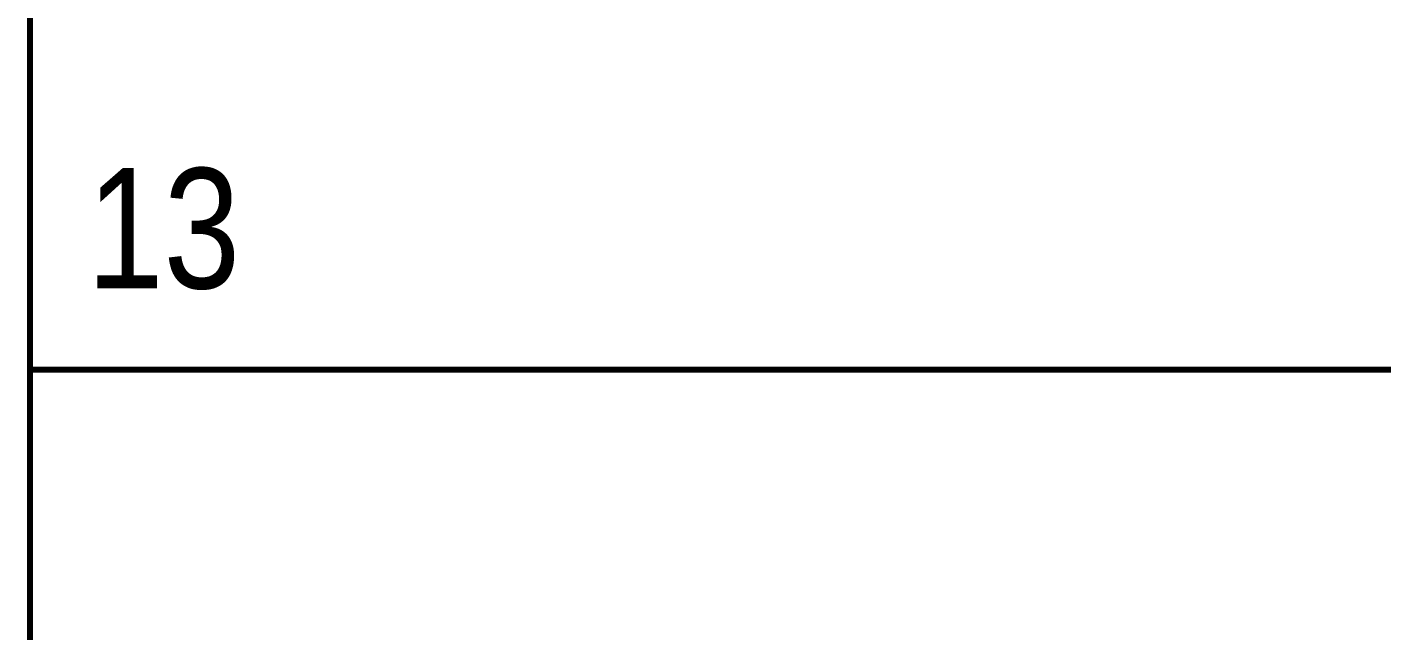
# Model space of a CAD drawing. Header units: metres. Extents: x -13621 to 152406, y -16073 to 22221.
# Drawn here: x 2299 to 2749.6, y 1153 to 1353.9 of the extents above; entities that cross this region are included whole.
import ezdxf
from ezdxf.enums import TextEntityAlignment as Align

# ---------------------------------------------------------------- set-up
doc = ezdxf.new("R2010")
doc.units = ezdxf.units.M
doc.header["$LTSCALE"] = 100
doc.header["$MEASUREMENT"] = 0
doc.linetypes.add('HIDDEN', pattern=[0.375, 0.25, -0.125])
doc.layers.get('0').update_dxf_attribs({"color": 9, "lineweight": 9})
doc.layers.add('06D', color=9, linetype='Continuous', lineweight=9)
doc.layers.add('21', color=9, linetype='Continuous', lineweight=9)
doc.styles.add('MuuM_TEXT-STANDART', font='ARIALN.TTF')

# ---------------------------------------------------------------- blocks, each defined once
blk = doc.blocks.new('p-işyeri')
at = {"color": 0, "const_width": 2}
blk.add_lwpolyline([(200, 0), (200, 700), (-200, 700), (-200, 0)], close=True, dxfattribs=at)
blk = doc.blocks.new('2.bod.Mimari')
at = {"layer": '06D', "color": 89, "linetype": 'HIDDEN', "true_color": 0x2e4d23, "rotation": 90}
for p in [(3000, -7190), (3000, -7590)]:
    blk.add_blockref('p-işyeri', p, dxfattribs=at)
at = {"layer": '21', "style": 'MuuM_TEXT-STANDART'}
blk.add_text('13', height=40, dxfattribs=at).set_placement((2318.91, -7375), align=Align.BOTTOM_LEFT)

msp = doc.modelspace()

# ---------------------------------------------------------------- block references
msp.add_blockref('2.bod.Mimari', (0, 8630))

doc.saveas('drawing.dxf')
